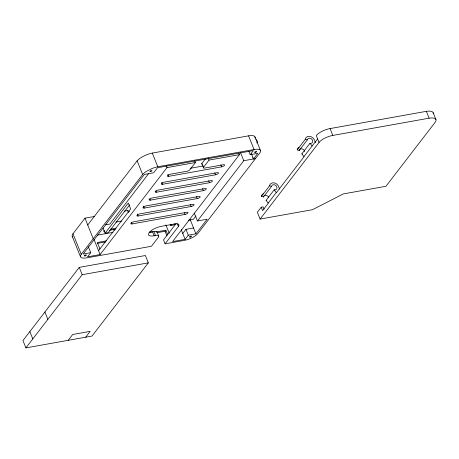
<?xml version="1.0" encoding="UTF-8"?>
<svg xmlns="http://www.w3.org/2000/svg" width="459" height="459" viewBox="0 0 459 459"><rect width="100%" height="100%" fill="white"/><g stroke="black" fill="none" stroke-linecap="round" stroke-linejoin="round"><path stroke-width="0.69" d="M72.895 237.028A11.062 3.873 -21.9 0 1 72.992 233.769L84.984 218.174L94.611 216.453M87.732 225.019L137.126 160.811A13.03 4.561 -21.9 0 1 152.29 153.082L248.56 135.841A11.062 3.873 -21.9 0 1 254.986 138.061M149.754 232.243L153.966 231.611L155.538 235.524A5.623 1.968 -21.9 0 1 158.372 237.292L151.459 246.276L86.906 257.838A11.062 3.873 -21.9 0 1 81.243 254.297L142.629 174.495A13.03 4.561 -21.9 0 1 146.404 171.368L151.895 168.568A13.03 4.561 -21.9 0 1 157.793 166.766L254.062 149.525A11.062 3.873 -21.9 0 1 259.725 153.071L197.938 233.396A11.062 3.873 -21.9 0 1 184.145 240.424L165.074 243.838L163.502 239.931L176.078 223.579M148.722 173.508L109.827 224.072L105.656 224.818M103.109 228.134L105.128 233.161L128.296 203.039L130.654 208.902L98.542 250.654M79.252 267.368L22.95 340.561L25.899 347.893L92.024 336.051L148.32 262.858L145.377 255.525L79.252 267.368L82.195 274.7L25.899 347.893M88.38 246.81L90.739 252.674L87.56 256.805L100.114 254.561L166.984 167.627L195.431 162.532L194.645 160.575M129.713 204.743L108.29 232.593L105.128 233.161M195.431 162.532L189.814 169.83A2.249 0.786 -21.9 0 1 187.06 171.236L170.283 174.236A2.249 0.786 -21.9 0 0 167.524 175.642A2.249 0.786 -21.9 0 0 168.66 176.354L221.668 166.858A2.249 0.786 -21.9 0 0 224.428 165.452A2.249 0.786 -21.9 0 0 223.298 164.747L204.559 168.097A2.249 0.786 -21.9 0 1 203.429 167.392L201.857 163.479L205.351 158.946M68.196 340.32L72.671 334.508L90.171 331.369L85.701 337.187M203.429 167.392L209.04 160.093L239.432 154.654L238.904 153.352M157.391 232.638L165.085 231.261L165.9 230.206L167.736 234.767M170.232 224.204L170.754 225.507L171.614 224.388M174.804 223.82L173.944 224.939L170.754 225.507M165.074 243.838L178.453 226.448L177.403 223.837M239.432 154.654L172.59 241.583L185.126 239.334L188.305 235.197L195.913 233.838L207.17 219.213L197.445 220.957L194.3 213.137M195.913 215.977L193.296 219.373L188.437 220.245M182.768 233.465L185.947 229.334L193.555 227.974M197.445 220.957L243.786 160.707L255.456 158.619M248.921 151.436L250.23 154.694L253.414 150.558L157.535 167.724L153.645 172.779L144.338 174.449L83.131 254.034L90.739 252.674M252.76 157.816L253.511 158.969L257.838 153.329L250.23 154.694M268.641 197.404A2.926 2.358 37.6 0 0 265.784 195.287A2.926 2.358 37.6 0 0 263.414 196.98L261.441 196.337L269.571 185.769A5.06 4.079 37.6 0 1 273.667 182.837A5.06 4.079 37.6 0 1 278.619 186.503L279.669 189.114M304.592 151.573A2.926 2.358 37.6 0 0 301.913 148.831A2.926 2.358 37.6 0 0 299.188 150.472L297.214 149.829L305.344 139.261A5.06 4.079 37.6 0 1 309.441 136.329A5.06 4.079 37.6 0 1 314.392 140.001L315.442 142.606M263.414 196.98L271.544 186.411A2.926 2.358 37.6 0 1 274.384 184.793A2.926 2.358 37.6 0 1 276.972 187.731A2.926 2.358 37.6 0 1 274.58 189.86L274.218 189.785L266.088 200.359L268.274 203.234L262.582 210.635L261.211 207.21L263.156 206.866L264.074 209.143M299.188 150.472L307.318 139.903A2.926 2.358 37.6 0 1 310.158 138.285A2.926 2.358 37.6 0 1 312.74 141.229A2.926 2.358 37.6 0 1 310.347 143.357L309.991 143.283L301.861 153.851L304.047 156.731L276.404 192.665L274.218 189.785M261.211 207.21L257.35 212.23L260.098 219.075L312.487 209.694L343.269 193.927L385.939 186.285L435.327 122.077A13.03 4.561 -21.9 0 0 429.102 118.181L426.348 111.336L330.078 128.577A11.062 3.873 -21.9 0 0 316.291 135.6L319.039 142.445L260.098 219.075M268.205 203.056L276.335 192.487M303.978 156.548L312.109 145.979L309.991 143.283M317.668 139.025L312.109 145.979M319.039 142.445A11.062 3.873 -21.9 0 1 332.832 135.422L429.102 118.181M190.106 168.321L203.36 165.946M162.561 184.283L215.575 174.787A2.249 0.786 -21.9 0 0 218.329 173.382A2.249 0.786 -21.9 0 0 217.199 172.67L164.184 182.166A2.249 0.786 -21.9 0 0 161.43 183.571A2.249 0.786 -21.9 0 0 162.561 184.283L161.775 182.326M156.462 192.206L209.476 182.711A2.249 0.786 -21.9 0 0 212.23 181.311A2.249 0.786 -21.9 0 0 211.1 180.599L158.091 190.095A2.249 0.786 -21.9 0 0 155.331 191.501A2.249 0.786 -21.9 0 0 156.462 192.206L155.94 190.904M150.363 200.135L203.377 190.64A2.249 0.786 -21.9 0 0 206.137 189.234A2.249 0.786 -21.9 0 0 205.001 188.529L151.992 198.018A2.249 0.786 -21.9 0 0 149.232 199.424A2.249 0.786 -21.9 0 0 150.363 200.135L149.841 198.833M124.205 211.151L127.648 210.538L129.432 211.679M144.269 208.059L197.278 198.569A2.249 0.786 -21.9 0 0 200.038 197.163A2.249 0.786 -21.9 0 0 198.908 196.452L145.893 205.948A2.249 0.786 -21.9 0 0 143.133 207.353A2.249 0.786 -21.9 0 0 144.269 208.059L143.483 206.108M138.17 215.988L191.185 206.493A2.249 0.786 -21.9 0 0 193.939 205.087A2.249 0.786 -21.9 0 0 192.809 204.381L139.794 213.877A2.249 0.786 -21.9 0 0 137.04 215.282A2.249 0.786 -21.9 0 0 138.17 215.988L137.384 214.032M115.892 222.076L121.451 221.077M132.072 223.917L185.086 214.422A2.249 0.786 -21.9 0 0 187.84 213.016A2.249 0.786 -21.9 0 0 186.71 212.31L133.701 221.8A2.249 0.786 -21.9 0 0 130.941 223.206A2.249 0.786 -21.9 0 0 132.072 223.917L131.549 222.615M110.424 229.202L116.052 228.198M109.615 230.263L115.243 229.253M97.572 235.106L113.052 232.334M106.436 240.855L97.342 242.484L99.964 249.002M156.106 231.961L165.9 230.206M97.233 243.413L105.627 241.91M178.453 226.448A7.872 2.76 -21.9 0 0 174.495 223.963L161.442 226.304A10.075 3.529 -21.9 0 0 152.078 230.022L149.095 232.598L148.441 234.756A10.075 3.529 -21.9 0 0 154.161 235.771L155.538 235.524M82.195 274.7L148.32 262.858M301.861 153.851L302.217 153.926M266.088 200.359L266.45 200.428M305.344 139.261L307.318 139.903M269.571 185.769L271.544 186.411M433.176 112.673L435.924 119.512M330.078 128.577L332.832 135.422M255.015 136.948L260.517 150.632M248.56 135.841L254.062 149.525M251.417 153.754L253.511 158.969M240.642 152.887L243.786 160.707M220.882 164.901L221.668 166.858M214.789 172.831L215.575 174.787M208.254 158.143L209.04 160.093M208.69 180.76L209.476 182.711M202.591 188.683L203.377 190.64M196.492 196.613L197.278 198.569M190.399 204.542L191.185 206.493M190.233 219.712L195.913 233.838M166.198 165.67L166.984 167.627M184.3 212.465L185.086 214.422M167.874 174.397L168.66 176.354M185.947 229.334L188.305 235.197M152.29 153.082L157.793 166.766M181.236 229.655L185.126 239.334M165.888 224.921L169.222 233.212M137.126 160.811L142.629 174.495M165.085 231.261L166.921 235.823M157.162 232.179L158.734 236.092M154.161 235.771L152.589 231.858A10.075 3.529 -21.9 0 1 149.25 232.076M127.648 210.538L128.434 212.488M93.929 239.173L100.114 254.561M84.984 218.174L93.234 238.709M72.992 233.769L81.243 254.297M72.195 236.207L80.451 256.736M44.902 312.022L47.851 319.355M29.858 331.576L32.807 338.908M426.348 111.336A13.03 4.561 -21.9 0 1 433.239 113.843M255.91 139.547A2.473 1.991 37.6 0 1 256.828 143.007M104.801 231.743A2.811 0.987 -21.9 0 1 104.325 230.435M115.123 229.936A2.811 0.987 -21.9 0 1 113.528 229.38M202.126 164.224A2.249 0.786 -21.9 0 1 201.857 163.479M153.966 231.611A5.623 1.968 -21.9 0 1 157.156 232.73M261.441 196.337A5.06 4.079 37.6 0 1 263.277 193.813M297.214 149.829A5.06 4.079 37.6 0 1 299.044 147.305M84.938 255.95A1.125 0.396 -21.9 0 0 86.39 255.003A1.125 0.396 -21.9 0 0 84.708 255.307A1.125 0.396 -21.9 0 0 84.938 255.95M150.529 171.614A1.125 0.396 -21.9 0 0 151.981 170.673A1.125 0.396 -21.9 0 0 150.3 170.972A1.125 0.396 -21.9 0 0 150.529 171.614M190.112 237.114A1.125 0.396 -21.9 0 0 191.564 236.167A1.125 0.396 -21.9 0 0 189.883 236.471A1.125 0.396 -21.9 0 0 190.112 237.114M255.215 152.474A1.125 0.396 -21.9 0 0 256.673 151.527A1.125 0.396 -21.9 0 0 254.986 151.831A1.125 0.396 -21.9 0 0 255.215 152.474"/></g></svg>
